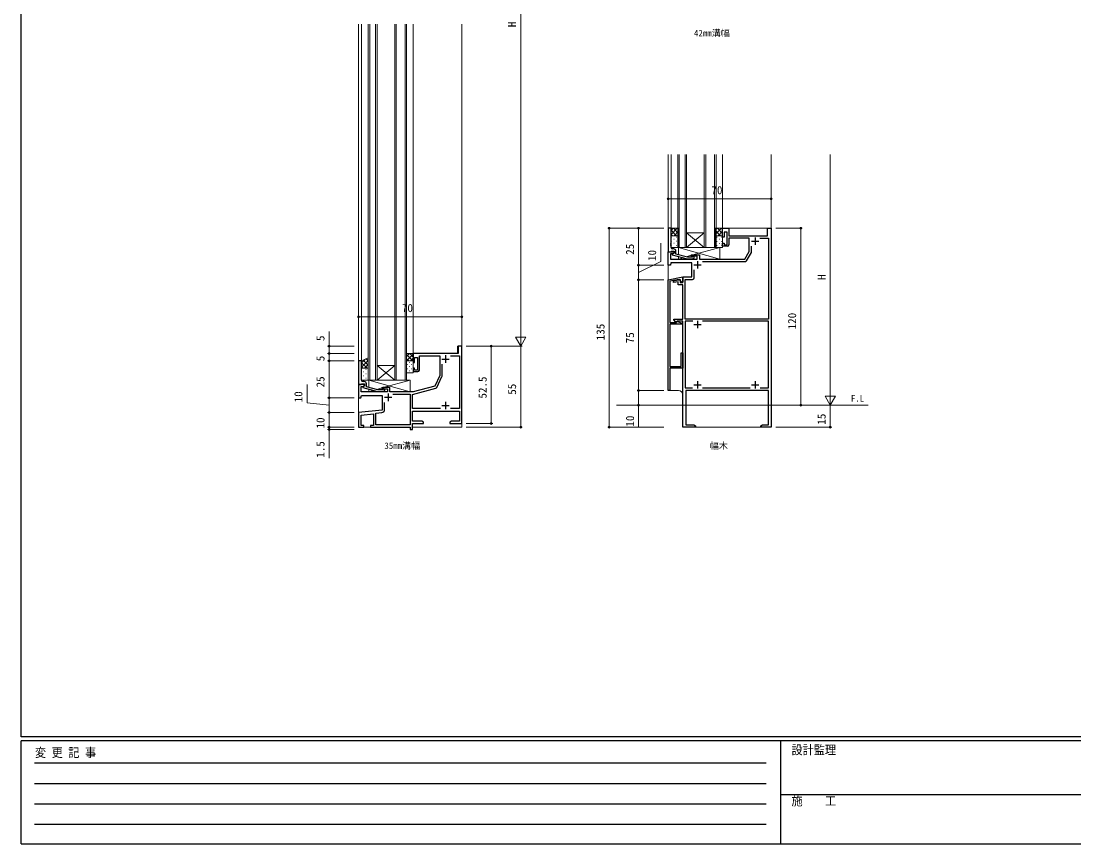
# Model space of a CAD drawing. Units: millimetres, scale not verified. Extents: x -793 to 793, y -564 to 564.
# Drawn here: x -788 to -73, y -564 to -6 of the extents above; entities that cross this region are included whole.
import ezdxf
from ezdxf.enums import TextEntityAlignment as Align

# ---------------------------------------------------------------- set-up
doc = ezdxf.new("R2010")
doc.units = ezdxf.units.MM
doc.header["$LTSCALE"] = 2
for name, color, linetype in [('0-1_USER1', 92, 'Continuous'), ('0-2_YKK_11', 134, 'Continuous'), ('0-7_YKK_ZWAK', 134, 'Continuous')]:
    doc.layers.add(name, color=color, linetype=linetype)
for name, color, linetype, lineweight in [('0-3_YKK_12', 40, 'Continuous', 18), ('0-4_YKK_13', 120, 'Continuous', 18), ('0-6_YKK_D', 200, 'Continuous', 18)]:
    doc.layers.add(name, color=color, linetype=linetype, lineweight=lineweight)
doc.styles.add('ＭＳ ゴシック', font='')
doc.styles.get('ＭＳ ゴシック').set_extended_font_data('MS Gothic')

msp = doc.modelspace()

# ---------------------------------------------------------------- linework, layer by layer
at = {"layer": '0-2_YKK_11'}
for p, q in [((-292.27, -155), (-287.27, -155)), ((-289.77, -152.5), (-289.77, -157.5)), ((-344.97, -160.3), (-345.77, -160.3)), ((-295.6, -168.43), (-292.274, -162.669)), ((-292.14, -162.169), (-292.14, -158.413)), ((-331.27, -171), (-326.27, -171)), ((-328.77, -168.5), (-328.77, -173.5)), ((-325.531, -168.93), (-296.466, -168.93)), ((-331.14, -179.93), (-331.14, -174.413)), ((-331.27, -211.5), (-326.27, -211.5)), ((-328.77, -209), (-328.77, -214)), ((-502.27, -235), (-497.27, -235)), ((-499.77, -232.5), (-499.77, -237.5)), ((-502.14, -246.44), (-502.14, -238.413)), ((-505.709, -254.314), (-502.234, -246.862)), ((-554.97, -250.3), (-555.77, -250.3)), ((-331.27, -252.6), (-326.27, -252.6)), ((-328.77, -250.1), (-328.77, -255.1)), ((-325.42, -254.67), (-293.121, -254.67)), ((-292.27, -252.6), (-287.27, -252.6)), ((-289.77, -250.1), (-289.77, -255.1)), ((-541.27, -261), (-536.27, -261)), ((-538.77, -258.5), (-538.77, -263.5)), ((-499.77, -264.1), (-499.77, -269.1)), ((-541.14, -269.365), (-541.14, -264.413)), ((-502.27, -266.6), (-497.27, -266.6))]:
    msp.add_line(p, q, dxfattribs=at)
for points in [[(-348.77, -146.3), (-348.77, -162.3), (-347.07, -162.3), (-346.77, -162), (-346.57, -161.8), (-344.77, -161.8), (-344.77, -163.1), (-345.97, -163.793), (-345.97, -164.393), (-335.867, -167.1), (-331.922, -167.1), (-331.146, -166.324)], [(-346.77, -159.3), (-346.77, -158.258), (-346.89, -158.075), (-346.89, -157.525), (-346.77, -157.342), (-346.77, -157.258), (-346.89, -157.075), (-346.89, -156.525), (-346.77, -156.342), (-346.77, -146.3), (-348.77, -146.3)], [(-278.77, -146.3), (-278.77, -281.3), (-281.312, -281.3), (-281.495, -281.18), (-282.045, -281.18), (-282.229, -281.3), (-282.312, -281.3), (-282.495, -281.18), (-283.045, -281.18), (-283.229, -281.3), (-285.77, -281.3), (-285.77, -280.3), (-284.679, -279.67), (-280.77, -279.67), (-280.77, -256.3), (-336.77, -256.3), (-336.77, -279.67), (-331.361, -279.67), (-330.27, -280.3), (-330.27, -281.3), (-338.77, -281.3), (-338.77, -209.4), (-342.67, -209.4), (-342.97, -209.7), (-343.482, -209.912), (-344.87, -208.524), (-344.87, -207.9), (-338.77, -207.9), (-338.77, -184.6), (-342.07, -184.6), (-342.07, -182.524), (-345.07, -183.124), (-345.07, -181.9), (-342.07, -181.3), (-340.57, -181.3), (-340.57, -183.1), (-338.77, -183.1), (-338.77, -179.3), (-332.77, -179.3), (-332.77, -169.8)], [(-308.57, -158.5), (-311.77, -158.5), (-311.77, -156.3), (-310.77, -156.3), (-310.77, -157.5), (-308.77, -157.5), (-308.77, -149), (-310.77, -149), (-310.77, -152.3), (-311.77, -152.3), (-311.77, -146.3), (-307.57, -146.3), (-307.57, -151.3), (-281.27, -151.3), (-281.27, -146.3), (-278.77, -146.3)], [(-332.77, -169.8), (-346.868, -169.8), (-347.27, -171.3), (-348.77, -171.3), (-348.77, -162.3), (-344.77, -162.3), (-344.77, -163.1), (-345.636, -163.6), (-347.14, -163.6), (-347.14, -167.3), (-329.07, -167.3), (-329.07, -165.3), (-332.27, -165.3), (-332.27, -164.3), (-327.57, -164.3), (-327.57, -167.3), (-296.83, -167.3), (-293.77, -162), (-293.77, -152.93), (-307.57, -152.93), (-307.57, -157.5)], [(-286.531, -152.93), (-280.57, -152.93), (-280.57, -207.9), (-337.14, -207.9), (-337.14, -180.93), (-332.14, -180.93)], [(-331.995, -165.476), (-332.419, -165.9), (-335.709, -165.9), (-343.47, -163.82), (-343.47, -161.8)], [(-332.106, -209.4), (-337.14, -209.4), (-337.14, -254.67), (-332.121, -254.67)], [(-286.42, -254.67), (-280.57, -254.67), (-280.57, -209.4), (-325.434, -209.4)], [(-488.77, -278.8), (-488.77, -226.3), (-491.27, -226.3), (-491.27, -231.3), (-521.77, -231.3), (-521.77, -237.3), (-520.77, -237.3), (-520.77, -234), (-518.77, -234), (-518.77, -242.5), (-520.77, -242.5), (-520.77, -241.3), (-521.77, -241.3), (-521.77, -243.5), (-518.57, -243.5)], [(-517.57, -242.5), (-517.57, -232.93), (-503.77, -232.93), (-503.77, -246.3), (-507.062, -253.359), (-521.77, -257.3), (-537.57, -257.3), (-537.57, -254.3), (-542.27, -254.3), (-542.27, -255.3), (-539.07, -255.3), (-539.07, -257.3), (-557.14, -257.3), (-557.14, -253.6), (-555.636, -253.6), (-554.77, -253.1), (-554.77, -252.3), (-558.77, -252.3), (-558.77, -261.3), (-557.27, -261.3), (-556.868, -259.8), (-542.77, -259.8), (-542.77, -269.7), (-558.77, -271.3), (-558.77, -281.3), (-555.27, -281.3), (-555.27, -280.1), (-557.14, -280.1), (-557.14, -273.147), (-548.77, -272.31), (-548.77, -280.1), (-550.77, -280.1), (-550.77, -281.3), (-549.228, -281.3), (-549.045, -281.18), (-548.495, -281.18), (-548.312, -281.3), (-523.77, -281.3), (-523.77, -282.8), (-522.27, -282.8)], [(-496.531, -232.93), (-490.4, -232.93), (-490.4, -268.67), (-496.42, -268.67)], [(-558.77, -236.3), (-558.77, -252.3), (-557.07, -252.3), (-556.77, -252), (-556.57, -251.8), (-554.77, -251.8), (-554.77, -253.1), (-555.97, -253.793), (-555.97, -254.393), (-545.867, -257.1), (-541.922, -257.1), (-541.146, -256.324)], [(-556.77, -249.3), (-556.77, -248.258), (-556.89, -248.075), (-556.89, -247.525), (-556.77, -247.342), (-556.77, -247.258), (-556.89, -247.075), (-556.89, -246.525), (-556.77, -246.342), (-556.77, -236.3), (-558.77, -236.3)], [(-541.994, -255.476), (-542.419, -255.9), (-545.709, -255.9), (-553.47, -253.82), (-553.47, -251.8)], [(-503.121, -268.67), (-522.27, -268.67), (-522.27, -259.121), (-506.356, -254.857)], [(-535.531, -258.93), (-523.9, -258.93), (-523.9, -279.67), (-547.14, -279.67), (-547.14, -271.775), (-542.941, -271.355)], [(-522.27, -282.8), (-522.27, -278.8), (-514.77, -278.8), (-514.77, -277.8), (-515.861, -277.17), (-522.27, -277.17), (-522.27, -270.3), (-490.4, -270.3), (-490.4, -277.17), (-495.679, -277.17), (-496.77, -277.8), (-496.77, -278.8), (-494.228, -278.8), (-494.045, -278.68), (-493.495, -278.68), (-493.312, -278.8), (-493.228, -278.8), (-493.045, -278.68), (-492.495, -278.68), (-492.312, -278.8), (-488.77, -278.8)]]:
    msp.add_lwpolyline(points, dxfattribs=at)
msp.add_lwpolyline([(-348.77, -256.3), (-348.77, -181.3), (-338.77, -179.3), (-338.77, -182.8), (-339.37, -182.8), (-340.27, -181.9), (-340.27, -181.3), (-342.651, -181.3), (-347.57, -182.284), (-347.57, -210.3), (-343.17, -210.3), (-343.17, -209.272), (-339.27, -210.691), (-339.27, -211.3), (-347.57, -211.3), (-347.57, -240.1), (-339.97, -240.1), (-339.97, -230.8), (-338.77, -230.8), (-338.77, -241.3), (-347.57, -241.3), (-347.57, -245.842), (-347.69, -246.025), (-347.69, -246.575), (-347.57, -246.758), (-347.57, -250.842), (-347.69, -251.025), (-347.69, -251.575), (-347.57, -251.758), (-347.57, -256.3)], close=True, dxfattribs=at)
for centre, radius, start, end in [((-345.77, -159.3), 1, 180.00001, 269.99999), ((-344.97, -161.8), 1.5, 0.00001, 89.99999), ((-308.57, -157.5), 1, 270.00001, 359.99999), ((-293.14, -162.169), 1, 329.99995, 359.99996), ((-331.57, -165.9), 0.6, 314.99999, 135.00001), ((-296.466, -167.93), 1, 269.99997, 330), ((-332.14, -179.93), 1, 270.00001, 359.99999), ((-518.57, -242.5), 1, 270.00001, 359.99999), ((-555.77, -249.3), 1, 180.00001, 269.99999), ((-503.14, -246.44), 1, 335.00003, 0.00001), ((-554.97, -251.8), 1.5, 0.00001, 89.99999), ((-541.57, -255.9), 0.6, 314.99999, 135.00001), ((-506.615, -253.891), 1, 284.99995, 334.99997), ((-543.14, -269.365), 2, 275.71057, 360)]:
    msp.add_arc(centre, radius, start, end, dxfattribs=at)
at = {"layer": '0-3_YKK_12'}
for p, q in [((-558.77, -7.8), (-558.77, -281.3)), ((-556.77, -7.8), (-556.77, -236.799)), ((-552.27, -7.8), (-552.27, -249.3)), ((-551.27, -249.3), (-551.27, -7.8)), ((-547.27, -7.8), (-547.27, -249.3)), ((-546.27, -249.3), (-546.27, -7.8)), ((-534.27, -7.8), (-534.27, -249.3)), ((-533.27, -249.3), (-533.27, -7.8)), ((-527.27, -7.8), (-527.27, -249.3)), ((-526.27, -249.3), (-526.27, -7.8)), ((-521.77, -7.8), (-521.77, -231.3)), ((-488.77, -281.3), (-488.77, -7.8)), ((-348.77, -96.3), (-348.77, -256.3)), ((-346.77, -96.3), (-346.77, -146.8)), ((-342.27, -96.3), (-342.27, -159.3)), ((-341.27, -159.3), (-341.27, -96.3)), ((-337.27, -96.3), (-337.27, -159.3)), ((-336.27, -159.3), (-336.27, -96.3)), ((-324.27, -96.3), (-324.27, -159.3)), ((-323.27, -159.3), (-323.27, -96.3)), ((-317.27, -96.3), (-317.27, -159.3)), ((-316.27, -159.3), (-316.27, -96.3)), ((-311.77, -96.3), (-311.77, -146.3)), ((-336.27, -149.3), (-324.27, -149.3)), ((-336.27, -159.3), (-324.27, -149.3)), ((-324.27, -159.3), (-336.27, -149.3)), ((-278.77, -146.3), (-311.77, -146.3)), ((-342.27, -159.3), (-336.27, -159.3)), ((-336.27, -159.3), (-324.27, -159.3)), ((-324.27, -159.3), (-316.27, -159.3)), ((-546.27, -239.3), (-534.27, -239.3)), ((-546.27, -249.3), (-534.27, -239.3)), ((-534.27, -249.3), (-546.27, -239.3)), ((-552.27, -249.3), (-546.27, -249.3)), ((-546.27, -249.3), (-534.27, -249.3)), ((-534.27, -249.3), (-526.27, -249.3)), ((-341.77, -256.3), (-348.77, -256.3)), ((-383.718, -266.3), (-212.998, -266.3)), ((-558.77, -281.3), (-524.07, -281.3)), ((-522.27, -281.3), (-488.77, -281.3)), ((-278.77, -281.3), (-338.77, -281.3))]:
    msp.add_line(p, q, dxfattribs=at)
for points in [[(-278.77, -281.3), (-278.77, -266.3), (-278.77, -96.3)], [(-521.77, -231.3), (-491.57, -231.3), (-491.57, -226.3), (-488.77, -226.3)], [(-338.77, -259.3), (-338.77, -266.3), (-338.77, -281.3)]]:
    msp.add_lwpolyline(points, dxfattribs=at)
msp.add_arc((-341.77, -259.3), 3, 0, 90, dxfattribs=at)
at = {"layer": '0-4_YKK_13'}
for p, q in [((-342.532, -146.3), (-346.77, -150.538)), ((-345.36, -146.3), (-346.77, -147.71)), ((-346.77, -147.582), (-343.052, -151.3)), ((-345.223, -146.3), (-341.67, -149.853)), ((-341.67, -148.267), (-344.704, -151.3)), ((-342.395, -146.3), (-341.67, -147.025)), ((-312.632, -146.3), (-316.87, -150.538)), ((-315.46, -146.3), (-316.87, -147.71)), ((-316.87, -147.582), (-313.152, -151.3)), ((-315.323, -146.3), (-311.77, -149.853)), ((-311.77, -148.267), (-314.804, -151.3)), ((-312.495, -146.3), (-311.77, -147.025)), ((-346.77, -150.41), (-345.88, -151.3)), ((-346.35, -152.23), (-346.15, -152.23)), ((-346.35, -155.06), (-346.15, -155.06)), ((-344.935, -153.645), (-344.735, -153.645)), ((-344.935, -156.475), (-344.735, -156.475)), ((-343.32, -152.23), (-343.12, -152.23)), ((-343.32, -155.06), (-343.12, -155.06)), ((-341.905, -153.645), (-341.705, -153.645)), ((-341.905, -156.475), (-341.705, -156.475)), ((-341.67, -151.095), (-341.875, -151.3)), ((-316.87, -150.41), (-315.98, -151.3)), ((-316.87, -153.74), (-316.857, -153.74)), ((-316.87, -156.57), (-316.857, -156.57)), ((-315.642, -152.325), (-315.442, -152.325)), ((-315.642, -155.155), (-315.442, -155.155)), ((-314.027, -153.74), (-313.827, -153.74)), ((-314.027, -156.57), (-313.827, -156.57)), ((-312.612, -152.325), (-312.412, -152.325)), ((-312.612, -155.155), (-312.412, -155.155)), ((-311.77, -151.095), (-311.975, -151.3)), ((-346.35, -157.89), (-346.15, -157.89)), ((-343.32, -157.89), (-343.12, -157.89)), ((-341.172, -159.3), (-321.172, -159.3)), ((-313.772, -159.3), (-332.022, -164.3)), ((-315.642, -157.985), (-315.442, -157.985)), ((-312.612, -157.985), (-312.412, -157.985)), ((-341.772, -167.3), (-341.772, -165.518)), ((-338.676, -166.347), (-341.772, -167.3)), ((-333.072, -164.623), (-336.518, -165.683)), ((-554.417, -235.254), (-556.77, -237.607)), ((-553.673, -234.923), (-552.27, -236.326)), ((-524.26, -231.3), (-526.27, -233.31)), ((-521.77, -231.638), (-526.27, -236.138)), ((-526.27, -231.982), (-521.952, -236.3)), ((-526.27, -234.81), (-524.78, -236.3)), ((-524.123, -231.3), (-521.77, -233.653)), ((-521.77, -234.467), (-523.604, -236.3)), ((-552.27, -235.936), (-556.77, -240.436)), ((-556.77, -237.483), (-552.953, -241.3)), ((-556.77, -240.312), (-555.782, -241.3)), ((-556.77, -242.23), (-556.75, -242.23)), ((-555.631, -235.794), (-552.27, -239.155)), ((-552.27, -238.764), (-554.806, -241.3)), ((-553.92, -242.23), (-553.72, -242.23)), ((-525.857, -238.74), (-525.657, -238.74)), ((-525.857, -241.57), (-525.657, -241.57)), ((-524.442, -237.325), (-524.242, -237.325)), ((-524.442, -240.155), (-524.242, -240.155)), ((-522.827, -238.74), (-522.627, -238.74)), ((-522.827, -241.57), (-522.627, -241.57)), ((-556.77, -245.06), (-556.75, -245.06)), ((-556.77, -247.89), (-556.75, -247.89)), ((-555.535, -243.645), (-555.335, -243.645)), ((-555.535, -246.475), (-555.335, -246.475)), ((-553.92, -245.06), (-553.72, -245.06)), ((-553.92, -247.89), (-553.72, -247.89)), ((-552.505, -243.645), (-552.305, -243.645)), ((-552.505, -246.475), (-552.305, -246.475)), ((-551.172, -249.3), (-531.172, -249.3)), ((-523.772, -249.3), (-542.022, -254.3)), ((-524.442, -242.985), (-524.242, -242.985)), ((-551.772, -257.3), (-551.772, -255.518)), ((-548.676, -256.347), (-551.771, -257.3)), ((-543.072, -254.623), (-546.518, -255.683))]:
    msp.add_line(p, q, dxfattribs=at)
for points in [[(-346.77, -151.3), (-346.77, -146.3), (-341.67, -146.3), (-341.67, -151.3)], [(-316.87, -151.3), (-316.87, -146.3), (-311.77, -146.3), (-311.77, -151.3)], [(-346.77, -151.3), (-341.67, -151.3), (-341.67, -159.3), (-346.77, -159.3)], [(-311.77, -151.3), (-316.87, -151.3), (-316.87, -159.3), (-311.77, -159.3)], [(-552.27, -241.3), (-552.27, -234.3), (-556.77, -236.3), (-556.77, -241.3)], [(-526.27, -236.3), (-526.27, -231.3), (-521.77, -231.3), (-521.77, -236.3)], [(-556.77, -241.3), (-552.27, -241.3), (-552.27, -249.3), (-556.77, -249.3)], [(-521.77, -236.3), (-526.27, -236.3), (-526.27, -244.3), (-521.77, -244.3)]]:
    msp.add_lwpolyline(points, close=True, dxfattribs=at)
for points in [[(-341.772, -164.275), (-341.772, -159.3), (-313.772, -159.3)], [(-313.772, -159.3), (-313.772, -167.3), (-341.772, -159.3)], [(-313.772, -167.3), (-327.57, -167.3), (-327.57, -164.3), (-333.072, -164.3), (-333.072, -165.9)], [(-333.072, -167.1), (-333.072, -167.3), (-341.772, -167.3)], [(-551.772, -254.275), (-551.772, -249.3), (-523.772, -249.3)], [(-523.772, -249.3), (-523.772, -257.3), (-551.772, -249.3)], [(-543.072, -257.1), (-543.072, -257.3), (-551.772, -257.3)], [(-523.772, -257.3), (-537.57, -257.3), (-537.57, -254.3), (-543.072, -254.3), (-543.072, -255.9)]]:
    msp.add_lwpolyline(points, dxfattribs=at)
at = {"layer": '0-6_YKK_D'}
for p, q in [((-448.77, 206.7), (-448.77, -219.3)), ((-238.77, -96.3), (-238.77, -259.3)), ((-348.77, -139.3), (-348.77, -125.3)), ((-278.77, -126.3), (-348.77, -126.3)), ((-278.77, -139.3), (-278.77, -125.3)), ((-351.77, -146.3), (-389.77, -146.3)), ((-388.77, -146.3), (-388.77, -281.3)), ((-351.77, -146.3), (-369.77, -146.3)), ((-368.77, -146.3), (-368.77, -171.3)), ((-275.77, -146.3), (-257.77, -146.3)), ((-258.77, -146.3), (-258.77, -266.3)), ((-351.77, -171.3), (-369.77, -171.3)), ((-351.77, -171.3), (-369.77, -171.3)), ((-368.77, -171.3), (-368.77, -181.3)), ((-351.77, -181.3), (-369.77, -181.3)), ((-351.77, -181.3), (-369.77, -181.3)), ((-368.77, -181.3), (-368.77, -256.3)), ((-488.77, -206.3), (-558.77, -206.3)), ((-448.77, -226.3), (-448.77, -214.176)), ((-448.77, -226.3), (-452.27, -220.238)), ((-445.27, -220.238), (-452.27, -220.238)), ((-448.77, -226.3), (-445.27, -220.238)), ((-561.77, -226.3), (-579.77, -226.3)), ((-485.77, -226.3), (-467.77, -226.3)), ((-485.77, -226.3), (-447.77, -226.3)), ((-485.77, -226.3), (-447.77, -226.3)), ((-468.77, -226.3), (-468.77, -278.8)), ((-448.77, -226.3), (-448.77, -281.3)), ((-561.77, -231.3), (-579.77, -231.3)), ((-561.77, -231.3), (-579.77, -231.3)), ((-578.77, -236.3), (-578.77, -231.3)), ((-561.77, -236.3), (-579.77, -236.3)), ((-561.77, -236.3), (-579.77, -236.3)), ((-578.77, -236.3), (-578.77, -261.3)), ((-351.77, -256.3), (-369.77, -256.3)), ((-351.77, -256.3), (-369.77, -256.3)), ((-238.77, -266.3), (-238.77, -254.176)), ((-561.77, -261.3), (-579.77, -261.3)), ((-561.77, -261.3), (-579.77, -261.3)), ((-578.77, -261.3), (-578.77, -271.3)), ((-238.77, -266.3), (-242.27, -260.238)), ((-235.27, -260.238), (-242.27, -260.238)), ((-238.77, -266.3), (-235.27, -260.238)), ((-561.77, -271.3), (-579.77, -271.3)), ((-561.77, -271.3), (-579.77, -271.3)), ((-578.77, -271.3), (-578.77, -281.3)), ((-351.77, -266.3), (-369.77, -266.3)), ((-275.77, -266.3), (-237.77, -266.3)), ((-275.77, -266.3), (-237.77, -266.3)), ((-275.77, -266.3), (-257.77, -266.3)), ((-238.77, -266.3), (-238.77, -281.3)), ((-561.77, -281.3), (-579.77, -281.3)), ((-561.77, -281.3), (-579.77, -281.3)), ((-561.77, -282.8), (-579.77, -282.8)), ((-578.77, -281.3), (-578.77, -278.75)), ((-578.77, -281.3), (-578.77, -282.8)), ((-578.77, -282.8), (-578.77, -302.32)), ((-485.77, -278.8), (-467.77, -278.8)), ((-485.77, -281.3), (-447.77, -281.3)), ((-351.77, -281.3), (-389.77, -281.3)), ((-275.77, -281.3), (-237.77, -281.3))]:
    msp.add_line(p, q, dxfattribs=at)
for points in [[(-368.77, -176.3), (-353.77, -168.8), (-353.77, -156.425)], [(-578.77, -231.3), (-578.77, -226.3), (-578.77, -216.403)], [(-578.77, -266.3), (-593.77, -264.712), (-593.77, -252.337)], [(-368.77, -256.3), (-368.77, -266.3), (-368.77, -281.225)]]:
    msp.add_lwpolyline(points, dxfattribs=at)
for centre in [(-348.77, -126.3), (-278.77, -126.3), (-388.77, -146.3), (-368.77, -146.3), (-258.77, -146.3), (-368.77, -171.3), (-368.77, -171.3), (-368.77, -181.3), (-368.77, -181.3), (-558.77, -206.3), (-488.77, -206.3), (-578.77, -226.3), (-468.77, -226.3), (-578.77, -231.3), (-578.77, -231.3), (-578.77, -236.3), (-578.77, -236.3), (-368.77, -256.3), (-368.77, -256.3), (-578.77, -261.3), (-578.77, -261.3), (-578.77, -271.3), (-578.77, -271.3), (-368.77, -266.3), (-258.77, -266.3), (-468.77, -278.8), (-578.77, -281.3), (-578.77, -281.3), (-578.77, -282.8), (-448.77, -281.3), (-388.77, -281.3), (-238.77, -281.3)]:
    msp.add_circle(centre, 0.637, dxfattribs=at)
at = {"layer": '0-7_YKK_ZWAK'}
for p, q in [((-787.8, -491.3), (-787.8, 558.7)), ((752.2, -491.3), (-787.8, -491.3)), ((676.6, -494.1), (-787.8, -494.1)), ((-787.8, -564.1), (-787.8, -494.1)), ((-272.6, -494.1), (-272.6, -564.1)), ((-778.603, -509.125), (-282.218, -509.125)), ((-778.603, -522.982), (-282.218, -522.982)), ((-272.6, -530.499), (-15, -530.499)), ((-778.603, -536.839), (-282.218, -536.839)), ((-778.603, -550.696), (-282.218, -550.696)), ((-787.8, -564.1), (676.6, -564.1))]:
    msp.add_line(p, q, dxfattribs=at)

# ---------------------------------------------------------------- texts
at = {"layer": '0-1_USER1', "style": 'ＭＳ ゴシック'}
for s, p in [('42mm溝幅', (-331.185, -17.351)), ('F.L', (-224.761, -265.194)), ('35mm溝幅', (-541.253, -297.351)), ('幅木', (-320.497, -297.436))]:
    msp.add_text(s, height=4.399, dxfattribs=at).set_placement(p, align=Align.BOTTOM_LEFT)
at = {"layer": '0-6_YKK_D', "style": 'ＭＳ ゴシック'}
for s, p in [('H', (-450.27, -9.794)), ('25', (-370.27, -164.255)), ('10', (-355.27, -168.451)), ('H', (-240.27, -181.294)), ('120', (-260.27, -214.865)), ('135', (-390.27, -222.28)), ('5', (-580.27, -222.804)), ('75', (-370.27, -224.34)), ('5', (-580.27, -236.527)), ('25', (-580.27, -254.255)), ('52.5', (-470.27, -261.84)), ('55', (-450.27, -259.255)), ('10', (-595.27, -264.363)), ('10', (-580.27, -282.138)), ('10', (-370.27, -280.876)), ('15', (-240.27, -279.553)), ('1.5', (-580.27, -301.971))]:
    msp.add_text(s, height=5.499, rotation=90, dxfattribs=at).set_placement(p, align=Align.BOTTOM_LEFT)
for p in [(-319.395, -124.8), (-529.395, -204.8)]:
    msp.add_text('70', height=5.499, dxfattribs=at).set_placement(p, align=Align.BOTTOM_LEFT)
at = {"layer": '0-7_YKK_ZWAK', "style": 'ＭＳ ゴシック', "width": 0.9}
for s, p in [('変 更 記 事', (-778.371, -506.993)), ('設計監理', (-265.061, -505.166)), ('施\u3000\u3000工', (-265.061, -539.809))]:
    msp.add_text(s, height=6.158, dxfattribs=at).set_placement(p, align=Align.BOTTOM_LEFT)

doc.saveas('drawing.dxf')
